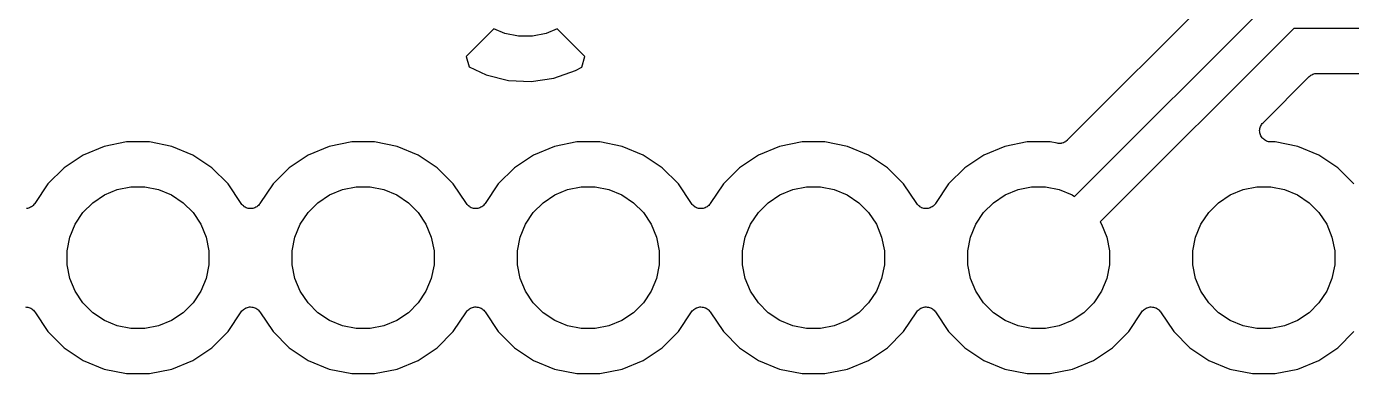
# Model space of a CAD drawing. Extents: x 105 to 193.4, y -145.7 to -72.2.
# Drawn here: x 119.9 to 134.85, y -100.88 to -96.96 of the extents above; entities that cross this region are included whole.
import ezdxf

# ---------------------------------------------------------------- set-up
doc = ezdxf.new("R2010")
doc.units = 0
doc.layers.add('BLACK', color=7, linetype='CONTINUOUS')

msp = doc.modelspace()

# ---------------------------------------------------------------- linework, layer by layer
at = {"layer": 'BLACK', "linetype": 'CONTINUOUS'}
for p, q in [((133.58, -96.3002), (131.639, -98.2408)), ((131.723, -98.8761), (133.961, -96.6374)), ((125.172, -96.9815), (124.86, -97.2932)), ((125.297, -97.0333), (125.172, -96.9815)), ((125.888, -96.9815), (125.763, -97.0333)), ((126.2, -97.2932), (125.888, -96.9815)), ((134.196, -96.9772), (132.01, -99.1635)), ((144.696, -96.9772), (134.196, -96.9772)), ((125.451, -97.064), (125.297, -97.0333)), ((125.609, -97.064), (125.451, -97.064)), ((125.763, -97.0333), (125.609, -97.064)), ((124.86, -97.2932), (124.894, -97.4102)), ((126.165, -97.4138), (126.2, -97.2932)), ((124.894, -97.4102), (125.087, -97.5014)), ((126.095, -97.4512), (126.165, -97.4138)), ((125.087, -97.5014), (125.337, -97.5641)), ((125.337, -97.5641), (125.594, -97.5768)), ((125.594, -97.5768), (125.849, -97.539)), ((125.849, -97.539), (126.095, -97.4512)), ((133.849, -98.0432), (134.369, -97.5224)), ((134.369, -97.5224), (134.37, -97.5221)), ((134.37, -97.5221), (134.371, -97.5212)), ((134.37, -97.5221), (134.37, -97.5221)), ((134.37, -97.5221), (134.37, -97.5221)), ((134.371, -97.5212), (134.38, -97.5138)), ((134.38, -97.5138), (134.389, -97.5064)), ((134.389, -97.5064), (134.39, -97.5061)), ((134.39, -97.5057), (134.4, -97.5003)), ((134.39, -97.5061), (134.39, -97.5057)), ((134.4, -97.5003), (134.411, -97.4948)), ((134.411, -97.4946), (134.412, -97.4943)), ((134.411, -97.4948), (134.411, -97.4946)), ((134.412, -97.4943), (134.423, -97.491)), ((134.423, -97.491), (134.435, -97.4876)), ((134.435, -97.4876), (134.436, -97.4874)), ((134.435, -97.4876), (134.435, -97.4876)), ((134.436, -97.4874), (134.447, -97.4863)), ((134.447, -97.4863), (134.459, -97.4852)), ((134.459, -97.4852), (144.433, -97.4852)), ((133.841, -98.0526), (133.849, -98.0432)), ((133.811, -98.1321), (133.813, -98.1199)), ((133.811, -98.1323), (133.811, -98.1321)), ((133.811, -98.1326), (133.811, -98.1323)), ((133.813, -98.1446), (133.811, -98.1326)), ((133.813, -98.1199), (133.814, -98.1079)), ((133.814, -98.1568), (133.813, -98.1446)), ((133.814, -98.1075), (133.818, -98.0957)), ((133.814, -98.1077), (133.814, -98.1075)), ((133.814, -98.1079), (133.814, -98.1077)), ((133.814, -98.157), (133.814, -98.1568)), ((133.814, -98.1572), (133.814, -98.157)), ((133.817, -98.1689), (133.814, -98.1572)), ((133.821, -98.1806), (133.817, -98.1689)), ((133.818, -98.0957), (133.821, -98.0842)), ((133.821, -98.0838), (133.827, -98.0729)), ((133.821, -98.084), (133.821, -98.0838)), ((133.821, -98.0842), (133.821, -98.084)), ((133.821, -98.1808), (133.821, -98.1806)), ((133.821, -98.181), (133.821, -98.1808)), ((133.826, -98.1918), (133.821, -98.181)), ((133.832, -98.2025), (133.826, -98.1918)), ((133.827, -98.0729), (133.833, -98.0624)), ((133.833, -98.062), (133.841, -98.0526)), ((133.833, -98.0622), (133.833, -98.062)), ((133.833, -98.0624), (133.833, -98.0622)), ((120.776, -98.3103), (120.538, -98.4089)), ((121.029, -98.26), (120.776, -98.3103)), ((121.287, -98.26), (121.029, -98.26)), ((121.54, -98.3103), (121.287, -98.26)), ((121.778, -98.4089), (121.54, -98.3103)), ((123.316, -98.3103), (123.078, -98.4089)), ((123.569, -98.26), (123.316, -98.3103)), ((123.827, -98.26), (123.569, -98.26)), ((124.08, -98.3103), (123.827, -98.26)), ((124.318, -98.4089), (124.08, -98.3103)), ((125.856, -98.3103), (125.618, -98.4089)), ((126.109, -98.26), (125.856, -98.3103)), ((126.367, -98.26), (126.109, -98.26)), ((126.62, -98.3103), (126.367, -98.26)), ((126.858, -98.4089), (126.62, -98.3103)), ((128.396, -98.3103), (128.158, -98.4089)), ((128.649, -98.26), (128.396, -98.3103)), ((128.907, -98.26), (128.649, -98.26)), ((129.16, -98.3103), (128.907, -98.26)), ((129.398, -98.4089), (129.16, -98.3103)), ((130.936, -98.3103), (130.698, -98.4089)), ((131.189, -98.26), (130.936, -98.3103)), ((131.447, -98.26), (131.189, -98.26)), ((131.525, -98.2755), (131.447, -98.26)), ((131.537, -98.2767), (131.525, -98.2755)), ((131.548, -98.278), (131.537, -98.2767)), ((131.549, -98.2779), (131.548, -98.278)), ((131.55, -98.278), (131.549, -98.2779)), ((131.561, -98.2768), (131.55, -98.278)), ((131.573, -98.2758), (131.561, -98.2768)), ((131.574, -98.2756), (131.573, -98.2758)), ((131.585, -98.2722), (131.574, -98.2756)), ((131.574, -98.2756), (131.574, -98.2756)), ((131.597, -98.2689), (131.585, -98.2722)), ((131.598, -98.2684), (131.597, -98.2686)), ((131.597, -98.2686), (131.597, -98.2689)), ((131.608, -98.2629), (131.598, -98.2684)), ((131.619, -98.2575), (131.608, -98.2629)), ((131.62, -98.2568), (131.619, -98.2571)), ((131.619, -98.2571), (131.619, -98.2575)), ((131.629, -98.2494), (131.62, -98.2568)), ((131.638, -98.242), (131.629, -98.2494)), ((131.639, -98.2412), (131.638, -98.242)), ((131.639, -98.2408), (131.639, -98.2411)), ((131.639, -98.2411), (131.639, -98.2412)), ((131.639, -98.2412), (131.639, -98.2412)), ((133.832, -98.2027), (133.832, -98.2025)), ((133.832, -98.2029), (133.832, -98.2027)), ((133.84, -98.2124), (133.832, -98.2029)), ((133.848, -98.2219), (133.84, -98.2124)), ((133.848, -98.222), (133.848, -98.2219)), ((133.848, -98.2222), (133.848, -98.222)), ((133.857, -98.23), (133.848, -98.2222)), ((133.867, -98.2378), (133.857, -98.23)), ((133.867, -98.2379), (133.867, -98.2378)), ((133.867, -98.238), (133.867, -98.2379)), ((133.878, -98.2439), (133.867, -98.238)), ((133.888, -98.2497), (133.878, -98.2439)), ((133.889, -98.2498), (133.888, -98.2497)), ((133.889, -98.2499), (133.889, -98.2498)), ((133.9, -98.2535), (133.889, -98.2499)), ((133.912, -98.2572), (133.9, -98.2535)), ((133.912, -98.2573), (133.912, -98.2572)), ((133.912, -98.2572), (133.912, -98.2572)), ((133.924, -98.2586), (133.912, -98.2573)), ((133.937, -98.26), (133.924, -98.2586)), ((133.938, -98.26), (133.937, -98.26)), ((133.937, -98.26), (133.937, -98.26)), ((133.937, -98.26), (133.937, -98.26)), ((133.937, -98.26), (133.937, -98.26)), ((133.987, -98.26), (133.938, -98.26)), ((134.24, -98.3103), (133.987, -98.26)), ((134.478, -98.4089), (134.24, -98.3103)), ((120.538, -98.4089), (120.324, -98.552)), ((121.992, -98.552), (121.778, -98.4089)), ((123.078, -98.4089), (122.864, -98.552)), ((124.532, -98.552), (124.318, -98.4089)), ((125.618, -98.4089), (125.404, -98.552)), ((127.072, -98.552), (126.858, -98.4089)), ((128.158, -98.4089), (127.944, -98.552)), ((129.612, -98.552), (129.398, -98.4089)), ((130.698, -98.4089), (130.484, -98.552)), ((134.692, -98.552), (134.478, -98.4089)), ((120.324, -98.552), (120.142, -98.7342)), ((122.174, -98.7342), (121.992, -98.552)), ((122.864, -98.552), (122.682, -98.7342)), ((124.714, -98.7342), (124.532, -98.552)), ((125.404, -98.552), (125.222, -98.7342)), ((127.254, -98.7342), (127.072, -98.552)), ((127.944, -98.552), (127.762, -98.7342)), ((129.794, -98.7342), (129.612, -98.552)), ((130.484, -98.552), (130.302, -98.7342)), ((134.874, -98.7342), (134.692, -98.552)), ((120.142, -98.7342), (119.994, -98.9563)), ((120.925, -98.7987), (121.079, -98.768)), ((121.079, -98.768), (121.237, -98.768)), ((121.237, -98.768), (121.391, -98.7987)), ((122.322, -98.9563), (122.174, -98.7342)), ((122.682, -98.7342), (122.534, -98.9563)), ((123.465, -98.7987), (123.619, -98.768)), ((123.619, -98.768), (123.777, -98.768)), ((123.777, -98.768), (123.931, -98.7987)), ((124.862, -98.9563), (124.714, -98.7342)), ((125.222, -98.7342), (125.074, -98.9563)), ((126.005, -98.7987), (126.159, -98.768)), ((126.159, -98.768), (126.317, -98.768)), ((126.317, -98.768), (126.471, -98.7987)), ((127.402, -98.9563), (127.254, -98.7342)), ((127.762, -98.7342), (127.614, -98.9563)), ((128.545, -98.7987), (128.699, -98.768)), ((128.699, -98.768), (128.857, -98.768)), ((128.857, -98.768), (129.011, -98.7987)), ((129.942, -98.9563), (129.794, -98.7342)), ((130.302, -98.7342), (130.154, -98.9563)), ((131.085, -98.7987), (131.239, -98.768)), ((131.239, -98.768), (131.397, -98.768)), ((131.397, -98.768), (131.551, -98.7987)), ((133.625, -98.7987), (133.779, -98.768)), ((133.779, -98.768), (133.937, -98.768)), ((133.937, -98.768), (134.091, -98.7987)), ((120.648, -98.9466), (120.779, -98.859)), ((120.779, -98.859), (120.925, -98.7987)), ((121.391, -98.7987), (121.537, -98.859)), ((121.537, -98.859), (121.668, -98.9466)), ((123.188, -98.9466), (123.319, -98.859)), ((123.319, -98.859), (123.465, -98.7987)), ((123.931, -98.7987), (124.077, -98.859)), ((124.077, -98.859), (124.208, -98.9466)), ((125.728, -98.9466), (125.859, -98.859)), ((125.859, -98.859), (126.005, -98.7987)), ((126.471, -98.7987), (126.617, -98.859)), ((126.617, -98.859), (126.748, -98.9466)), ((128.268, -98.9466), (128.399, -98.859)), ((128.399, -98.859), (128.545, -98.7987)), ((129.011, -98.7987), (129.157, -98.859)), ((129.157, -98.859), (129.288, -98.9466)), ((130.808, -98.9466), (130.939, -98.859)), ((130.939, -98.859), (131.085, -98.7987)), ((131.551, -98.7987), (131.697, -98.859)), ((131.697, -98.859), (131.723, -98.8761)), ((133.348, -98.9466), (133.479, -98.859)), ((133.479, -98.859), (133.625, -98.7987)), ((134.091, -98.7987), (134.237, -98.859)), ((134.237, -98.859), (134.368, -98.9466)), ((119.911, -99.0106), (119.9, -99.0116)), ((119.912, -99.0105), (119.911, -99.0106)), ((119.924, -99.007), (119.912, -99.0104)), ((119.912, -99.0104), (119.912, -99.0105)), ((119.935, -99.0036), (119.924, -99.007)), ((119.936, -99.0035), (119.935, -99.0036)), ((119.947, -98.9977), (119.936, -99.0034)), ((119.936, -99.0034), (119.936, -99.0035)), ((119.957, -98.9922), (119.947, -98.9977)), ((119.958, -98.992), (119.957, -98.9922)), ((119.967, -98.9843), (119.958, -98.9918)), ((119.958, -98.9918), (119.958, -98.992)), ((119.977, -98.9767), (119.967, -98.9843)), ((119.985, -98.9672), (119.977, -98.9763)), ((119.977, -98.9763), (119.977, -98.9765)), ((119.977, -98.9765), (119.977, -98.9767)), ((119.993, -98.9578), (119.985, -98.9672)), ((119.994, -98.9563), (119.993, -98.9572)), ((119.993, -98.9572), (119.993, -98.9572)), ((119.993, -98.9572), (119.993, -98.9573)), ((119.993, -98.9573), (119.993, -98.9578)), ((120.449, -99.1891), (120.537, -99.058)), ((120.537, -99.058), (120.648, -98.9466)), ((121.668, -98.9466), (121.779, -99.058)), ((121.779, -99.058), (121.867, -99.1891)), ((122.33, -98.9656), (122.322, -98.9563)), ((122.338, -98.975), (122.33, -98.9656)), ((122.338, -98.9752), (122.338, -98.975)), ((122.338, -98.9755), (122.338, -98.9752)), ((122.347, -98.9831), (122.338, -98.9755)), ((122.357, -98.9909), (122.347, -98.9831)), ((122.357, -98.991), (122.357, -98.9909)), ((122.357, -98.9912), (122.357, -98.991)), ((122.368, -98.9969), (122.357, -98.9912)), ((122.378, -99.0027), (122.368, -98.9969)), ((122.379, -99.0028), (122.378, -99.0027)), ((122.379, -99.003), (122.379, -99.0028)), ((122.391, -99.0065), (122.379, -99.003)), ((122.402, -99.0101), (122.391, -99.0065)), ((122.403, -99.0102), (122.402, -99.0101)), ((122.402, -99.0101), (122.402, -99.0101)), ((122.415, -99.0115), (122.403, -99.0102)), ((122.427, -99.0128), (122.415, -99.0115)), ((122.44, -99.0116), (122.427, -99.0128)), ((122.427, -99.0128), (122.427, -99.0127)), ((122.427, -99.0127), (122.427, -99.0128)), ((122.451, -99.0106), (122.44, -99.0116)), ((122.452, -99.0105), (122.451, -99.0106)), ((122.464, -99.007), (122.452, -99.0104)), ((122.452, -99.0104), (122.452, -99.0105)), ((122.475, -99.0036), (122.464, -99.007)), ((122.476, -99.0035), (122.475, -99.0036)), ((122.487, -98.9977), (122.476, -99.0034)), ((122.476, -99.0034), (122.476, -99.0035)), ((122.497, -98.9922), (122.487, -98.9977)), ((122.498, -98.992), (122.497, -98.9922)), ((122.507, -98.9843), (122.498, -98.9918)), ((122.498, -98.9918), (122.498, -98.992)), ((122.517, -98.9767), (122.507, -98.9843)), ((122.525, -98.9672), (122.517, -98.9763)), ((122.517, -98.9763), (122.517, -98.9765)), ((122.517, -98.9765), (122.517, -98.9767)), ((122.533, -98.9578), (122.525, -98.9672)), ((122.534, -98.9563), (122.533, -98.9572)), ((122.533, -98.9572), (122.533, -98.9572)), ((122.533, -98.9572), (122.533, -98.9573)), ((122.533, -98.9573), (122.533, -98.9578)), ((122.989, -99.1891), (123.077, -99.058)), ((123.077, -99.058), (123.188, -98.9466)), ((124.208, -98.9466), (124.319, -99.058)), ((124.319, -99.058), (124.407, -99.1891)), ((124.87, -98.9656), (124.862, -98.9563)), ((124.878, -98.975), (124.87, -98.9656)), ((124.878, -98.9752), (124.878, -98.975)), ((124.878, -98.9755), (124.878, -98.9752)), ((124.887, -98.9831), (124.878, -98.9755)), ((124.897, -98.9909), (124.887, -98.9831)), ((124.897, -98.991), (124.897, -98.9909)), ((124.897, -98.9912), (124.897, -98.991)), ((124.908, -98.9969), (124.897, -98.9912)), ((124.918, -99.0027), (124.908, -98.9969)), ((124.919, -99.0028), (124.918, -99.0027)), ((124.919, -99.003), (124.919, -99.0028)), ((124.931, -99.0065), (124.919, -99.003)), ((124.942, -99.0101), (124.931, -99.0065)), ((124.943, -99.0102), (124.942, -99.0101)), ((124.942, -99.0101), (124.942, -99.0101)), ((124.955, -99.0115), (124.943, -99.0102)), ((124.967, -99.0128), (124.955, -99.0115)), ((124.98, -99.0116), (124.967, -99.0128)), ((124.967, -99.0128), (124.967, -99.0127)), ((124.967, -99.0127), (124.967, -99.0128)), ((124.991, -99.0106), (124.98, -99.0116)), ((124.992, -99.0105), (124.991, -99.0106)), ((125.004, -99.007), (124.992, -99.0104)), ((124.992, -99.0104), (124.992, -99.0105)), ((125.015, -99.0036), (125.004, -99.007)), ((125.016, -99.0035), (125.015, -99.0036)), ((125.027, -98.9977), (125.016, -99.0034)), ((125.016, -99.0034), (125.016, -99.0035)), ((125.037, -98.9922), (125.027, -98.9977)), ((125.038, -98.992), (125.037, -98.9922)), ((125.047, -98.9843), (125.038, -98.9918)), ((125.038, -98.9918), (125.038, -98.992)), ((125.057, -98.9767), (125.047, -98.9843)), ((125.065, -98.9672), (125.057, -98.9763)), ((125.057, -98.9763), (125.057, -98.9765)), ((125.057, -98.9765), (125.057, -98.9767)), ((125.073, -98.9578), (125.065, -98.9672)), ((125.074, -98.9563), (125.073, -98.9572)), ((125.073, -98.9572), (125.073, -98.9572)), ((125.073, -98.9572), (125.073, -98.9573)), ((125.073, -98.9573), (125.073, -98.9578)), ((125.529, -99.1891), (125.617, -99.058)), ((125.617, -99.058), (125.728, -98.9466)), ((126.748, -98.9466), (126.859, -99.058)), ((126.859, -99.058), (126.947, -99.1891)), ((127.41, -98.9656), (127.402, -98.9563)), ((127.418, -98.975), (127.41, -98.9656)), ((127.418, -98.9752), (127.418, -98.975)), ((127.418, -98.9755), (127.418, -98.9752)), ((127.427, -98.9831), (127.418, -98.9755)), ((127.437, -98.9909), (127.427, -98.9831)), ((127.437, -98.991), (127.437, -98.9909)), ((127.437, -98.9912), (127.437, -98.991)), ((127.448, -98.9969), (127.437, -98.9912)), ((127.458, -99.0027), (127.448, -98.9969)), ((127.459, -99.0028), (127.458, -99.0027)), ((127.459, -99.003), (127.459, -99.0028)), ((127.471, -99.0065), (127.459, -99.003)), ((127.482, -99.0101), (127.471, -99.0065)), ((127.483, -99.0102), (127.482, -99.0101)), ((127.482, -99.0101), (127.482, -99.0101)), ((127.495, -99.0115), (127.483, -99.0102)), ((127.507, -99.0128), (127.495, -99.0115)), ((127.52, -99.0116), (127.507, -99.0128)), ((127.507, -99.0128), (127.507, -99.0127)), ((127.507, -99.0127), (127.507, -99.0128)), ((127.531, -99.0106), (127.52, -99.0116)), ((127.532, -99.0105), (127.531, -99.0106)), ((127.544, -99.007), (127.532, -99.0104)), ((127.532, -99.0104), (127.532, -99.0105)), ((127.555, -99.0036), (127.544, -99.007)), ((127.556, -99.0035), (127.555, -99.0036)), ((127.567, -98.9977), (127.556, -99.0034)), ((127.556, -99.0034), (127.556, -99.0035)), ((127.577, -98.9922), (127.567, -98.9977)), ((127.578, -98.992), (127.577, -98.9922)), ((127.587, -98.9843), (127.578, -98.9918)), ((127.578, -98.9918), (127.578, -98.992)), ((127.597, -98.9767), (127.587, -98.9843)), ((127.605, -98.9672), (127.597, -98.9763)), ((127.597, -98.9763), (127.597, -98.9765)), ((127.597, -98.9765), (127.597, -98.9767)), ((127.613, -98.9578), (127.605, -98.9672)), ((127.614, -98.9563), (127.613, -98.9572)), ((127.613, -98.9572), (127.613, -98.9572)), ((127.613, -98.9572), (127.613, -98.9573)), ((127.613, -98.9573), (127.613, -98.9578)), ((128.069, -99.1891), (128.157, -99.058)), ((128.157, -99.058), (128.268, -98.9466)), ((129.288, -98.9466), (129.399, -99.058)), ((129.399, -99.058), (129.487, -99.1891)), ((129.95, -98.9656), (129.942, -98.9563)), ((129.958, -98.975), (129.95, -98.9656)), ((129.958, -98.9752), (129.958, -98.975)), ((129.958, -98.9755), (129.958, -98.9752)), ((129.967, -98.9831), (129.958, -98.9755)), ((129.977, -98.9909), (129.967, -98.9831)), ((129.977, -98.991), (129.977, -98.9909)), ((129.977, -98.9912), (129.977, -98.991)), ((129.988, -98.9969), (129.977, -98.9912)), ((129.998, -99.0027), (129.988, -98.9969)), ((129.999, -99.0028), (129.998, -99.0027)), ((129.999, -99.003), (129.999, -99.0028)), ((130.011, -99.0065), (129.999, -99.003)), ((130.022, -99.0101), (130.011, -99.0065)), ((130.023, -99.0102), (130.022, -99.0101)), ((130.022, -99.0101), (130.022, -99.0101)), ((130.035, -99.0115), (130.023, -99.0102)), ((130.047, -99.0128), (130.035, -99.0115)), ((130.06, -99.0116), (130.047, -99.0128)), ((130.047, -99.0128), (130.047, -99.0127)), ((130.047, -99.0127), (130.047, -99.0128)), ((130.071, -99.0106), (130.06, -99.0116)), ((130.072, -99.0105), (130.071, -99.0106)), ((130.084, -99.007), (130.072, -99.0104)), ((130.072, -99.0104), (130.072, -99.0105)), ((130.095, -99.0036), (130.084, -99.007)), ((130.096, -99.0035), (130.095, -99.0036)), ((130.107, -98.9977), (130.096, -99.0034)), ((130.096, -99.0034), (130.096, -99.0035)), ((130.117, -98.9922), (130.107, -98.9977)), ((130.118, -98.992), (130.117, -98.9922)), ((130.127, -98.9843), (130.118, -98.9918)), ((130.118, -98.9918), (130.118, -98.992)), ((130.137, -98.9767), (130.127, -98.9843)), ((130.145, -98.9672), (130.137, -98.9763)), ((130.137, -98.9763), (130.137, -98.9765)), ((130.137, -98.9765), (130.137, -98.9767)), ((130.153, -98.9578), (130.145, -98.9672)), ((130.154, -98.9563), (130.153, -98.9572)), ((130.153, -98.9572), (130.153, -98.9572)), ((130.153, -98.9572), (130.153, -98.9573)), ((130.153, -98.9573), (130.153, -98.9578)), ((130.609, -99.1891), (130.697, -99.058)), ((130.697, -99.058), (130.808, -98.9466)), ((133.149, -99.1891), (133.237, -99.058)), ((133.237, -99.058), (133.348, -98.9466)), ((134.368, -98.9466), (134.479, -99.058)), ((134.479, -99.058), (134.567, -99.1891)), ((120.389, -99.3346), (120.449, -99.1891)), ((121.867, -99.1891), (121.927, -99.3346)), ((122.929, -99.3346), (122.989, -99.1891)), ((124.407, -99.1891), (124.467, -99.3346)), ((125.469, -99.3346), (125.529, -99.1891)), ((126.947, -99.1891), (127.007, -99.3346)), ((128.009, -99.3346), (128.069, -99.1891)), ((129.487, -99.1891), (129.547, -99.3346)), ((130.549, -99.3346), (130.609, -99.1891)), ((132.01, -99.1635), (132.027, -99.1891)), ((132.027, -99.1891), (132.087, -99.3346)), ((133.089, -99.3346), (133.149, -99.1891)), ((134.567, -99.1891), (134.627, -99.3346)), ((120.358, -99.4892), (120.389, -99.3346)), ((121.927, -99.3346), (121.958, -99.4892)), ((122.898, -99.4892), (122.929, -99.3346)), ((124.467, -99.3346), (124.498, -99.4892)), ((125.438, -99.4892), (125.469, -99.3346)), ((127.007, -99.3346), (127.038, -99.4892)), ((127.978, -99.4892), (128.009, -99.3346)), ((129.547, -99.3346), (129.578, -99.4892)), ((130.518, -99.4892), (130.549, -99.3346)), ((132.087, -99.3346), (132.118, -99.4892)), ((133.058, -99.4892), (133.089, -99.3346)), ((134.627, -99.3346), (134.658, -99.4892)), ((120.358, -99.6468), (120.358, -99.4892)), ((121.958, -99.4892), (121.958, -99.6468)), ((122.898, -99.6468), (122.898, -99.4892)), ((124.498, -99.4892), (124.498, -99.6468)), ((125.438, -99.6468), (125.438, -99.4892)), ((127.038, -99.4892), (127.038, -99.6468)), ((127.978, -99.6468), (127.978, -99.4892)), ((129.578, -99.4892), (129.578, -99.6468)), ((130.518, -99.6468), (130.518, -99.4892)), ((132.118, -99.4892), (132.118, -99.6468)), ((133.058, -99.6468), (133.058, -99.4892)), ((134.658, -99.4892), (134.658, -99.6468)), ((120.389, -99.8014), (120.358, -99.6468)), ((121.958, -99.6468), (121.927, -99.8014)), ((122.929, -99.8014), (122.898, -99.6468)), ((124.498, -99.6468), (124.467, -99.8014)), ((125.469, -99.8014), (125.438, -99.6468)), ((127.038, -99.6468), (127.007, -99.8014)), ((128.009, -99.8014), (127.978, -99.6468)), ((129.578, -99.6468), (129.547, -99.8014)), ((130.549, -99.8014), (130.518, -99.6468)), ((132.118, -99.6468), (132.087, -99.8014)), ((133.089, -99.8014), (133.058, -99.6468)), ((134.658, -99.6468), (134.627, -99.8014)), ((120.449, -99.9469), (120.389, -99.8014)), ((121.927, -99.8014), (121.867, -99.9469)), ((122.989, -99.9469), (122.929, -99.8014)), ((124.467, -99.8014), (124.407, -99.9469)), ((125.529, -99.9469), (125.469, -99.8014)), ((127.007, -99.8014), (126.947, -99.9469)), ((128.069, -99.9469), (128.009, -99.8014)), ((129.547, -99.8014), (129.487, -99.9469)), ((130.609, -99.9469), (130.549, -99.8014)), ((132.087, -99.8014), (132.027, -99.9469)), ((133.149, -99.9469), (133.089, -99.8014)), ((134.627, -99.8014), (134.567, -99.9469)), ((120.537, -100.078), (120.449, -99.9469)), ((121.867, -99.9469), (121.779, -100.078)), ((123.077, -100.078), (122.989, -99.9469)), ((124.407, -99.9469), (124.319, -100.078)), ((125.617, -100.078), (125.529, -99.9469)), ((126.947, -99.9469), (126.859, -100.078)), ((128.157, -100.078), (128.069, -99.9469)), ((129.487, -99.9469), (129.399, -100.078)), ((130.697, -100.078), (130.609, -99.9469)), ((132.027, -99.9469), (131.939, -100.078)), ((133.237, -100.078), (133.149, -99.9469)), ((134.567, -99.9469), (134.479, -100.078)), ((119.889, -100.123), (119.901, -100.125)), ((119.901, -100.125), (119.913, -100.126)), ((119.913, -100.126), (119.914, -100.126)), ((119.914, -100.126), (119.914, -100.126)), ((119.914, -100.126), (119.925, -100.129)), ((119.925, -100.129), (119.937, -100.133)), ((119.937, -100.133), (119.937, -100.133)), ((119.937, -100.133), (119.938, -100.133)), ((119.938, -100.133), (119.948, -100.139)), ((119.948, -100.139), (119.959, -100.145)), ((120.648, -100.189), (120.537, -100.078)), ((121.779, -100.078), (121.668, -100.189)), ((122.359, -100.144), (122.37, -100.138)), ((122.37, -100.138), (122.38, -100.133)), ((122.38, -100.133), (122.381, -100.132)), ((122.38, -100.133), (122.38, -100.133)), ((122.381, -100.132), (122.392, -100.129)), ((122.392, -100.129), (122.404, -100.126)), ((122.404, -100.126), (122.405, -100.125)), ((122.404, -100.126), (122.404, -100.126)), ((122.405, -100.125), (122.417, -100.124)), ((122.417, -100.124), (122.429, -100.123)), ((122.429, -100.123), (122.429, -100.123)), ((122.429, -100.123), (122.429, -100.123)), ((122.429, -100.123), (122.441, -100.125)), ((122.441, -100.125), (122.453, -100.126)), ((122.453, -100.126), (122.454, -100.126)), ((122.454, -100.126), (122.454, -100.126)), ((122.454, -100.126), (122.465, -100.129)), ((122.465, -100.129), (122.477, -100.133)), ((122.477, -100.133), (122.477, -100.133)), ((122.477, -100.133), (122.478, -100.133)), ((122.478, -100.133), (122.488, -100.139)), ((122.488, -100.139), (122.499, -100.145)), ((123.188, -100.189), (123.077, -100.078)), ((124.319, -100.078), (124.208, -100.189)), ((124.899, -100.144), (124.91, -100.138)), ((124.91, -100.138), (124.92, -100.133)), ((124.92, -100.133), (124.921, -100.132)), ((124.92, -100.133), (124.92, -100.133)), ((124.921, -100.132), (124.932, -100.129)), ((124.932, -100.129), (124.944, -100.126)), ((124.944, -100.126), (124.945, -100.125)), ((124.944, -100.126), (124.944, -100.126)), ((124.945, -100.125), (124.957, -100.124)), ((124.957, -100.124), (124.969, -100.123)), ((124.969, -100.123), (124.969, -100.123)), ((124.969, -100.123), (124.969, -100.123)), ((124.969, -100.123), (124.981, -100.125)), ((124.981, -100.125), (124.993, -100.126)), ((124.993, -100.126), (124.994, -100.126)), ((124.994, -100.126), (124.994, -100.126)), ((124.994, -100.126), (125.005, -100.129)), ((125.005, -100.129), (125.017, -100.133)), ((125.017, -100.133), (125.017, -100.133)), ((125.017, -100.133), (125.018, -100.133)), ((125.018, -100.133), (125.028, -100.139)), ((125.028, -100.139), (125.039, -100.145)), ((125.728, -100.189), (125.617, -100.078)), ((126.859, -100.078), (126.748, -100.189)), ((127.439, -100.144), (127.45, -100.138)), ((127.45, -100.138), (127.46, -100.133)), ((127.46, -100.133), (127.461, -100.132)), ((127.46, -100.133), (127.46, -100.133)), ((127.461, -100.132), (127.472, -100.129)), ((127.472, -100.129), (127.484, -100.126)), ((127.484, -100.126), (127.485, -100.125)), ((127.484, -100.126), (127.484, -100.126)), ((127.485, -100.125), (127.497, -100.124)), ((127.497, -100.124), (127.509, -100.123)), ((127.509, -100.123), (127.509, -100.123)), ((127.509, -100.123), (127.509, -100.123)), ((127.509, -100.123), (127.521, -100.125)), ((127.521, -100.125), (127.533, -100.126)), ((127.533, -100.126), (127.534, -100.126)), ((127.534, -100.126), (127.534, -100.126)), ((127.534, -100.126), (127.545, -100.129)), ((127.545, -100.129), (127.557, -100.133)), ((127.557, -100.133), (127.557, -100.133)), ((127.557, -100.133), (127.558, -100.133)), ((127.558, -100.133), (127.568, -100.139)), ((127.568, -100.139), (127.579, -100.145)), ((128.268, -100.189), (128.157, -100.078)), ((129.399, -100.078), (129.288, -100.189)), ((129.979, -100.144), (129.99, -100.138)), ((129.99, -100.138), (130, -100.133)), ((130, -100.133), (130.001, -100.132)), ((130, -100.133), (130, -100.133)), ((130.001, -100.132), (130.012, -100.129)), ((130.012, -100.129), (130.024, -100.126)), ((130.024, -100.126), (130.025, -100.125)), ((130.024, -100.126), (130.024, -100.126)), ((130.025, -100.125), (130.037, -100.124)), ((130.037, -100.124), (130.049, -100.123)), ((130.049, -100.123), (130.049, -100.123)), ((130.049, -100.123), (130.049, -100.123)), ((130.049, -100.123), (130.061, -100.125)), ((130.061, -100.125), (130.073, -100.126)), ((130.073, -100.126), (130.074, -100.126)), ((130.074, -100.126), (130.074, -100.126)), ((130.074, -100.126), (130.085, -100.129)), ((130.085, -100.129), (130.097, -100.133)), ((130.097, -100.133), (130.097, -100.133)), ((130.097, -100.133), (130.098, -100.133)), ((130.098, -100.133), (130.108, -100.139)), ((130.108, -100.139), (130.119, -100.145)), ((130.808, -100.189), (130.697, -100.078)), ((131.939, -100.078), (131.828, -100.189)), ((132.519, -100.144), (132.53, -100.138)), ((132.53, -100.138), (132.54, -100.133)), ((132.54, -100.133), (132.541, -100.132)), ((132.54, -100.133), (132.54, -100.133)), ((132.541, -100.132), (132.552, -100.129)), ((132.552, -100.129), (132.564, -100.126)), ((132.564, -100.126), (132.565, -100.125)), ((132.564, -100.126), (132.564, -100.126)), ((132.565, -100.125), (132.577, -100.124)), ((132.577, -100.124), (132.589, -100.123)), ((132.589, -100.123), (132.589, -100.123)), ((132.589, -100.123), (132.589, -100.123)), ((132.589, -100.123), (132.601, -100.125)), ((132.601, -100.125), (132.613, -100.126)), ((132.613, -100.126), (132.614, -100.126)), ((132.614, -100.126), (132.614, -100.126)), ((132.614, -100.126), (132.625, -100.129)), ((132.625, -100.129), (132.637, -100.133)), ((132.637, -100.133), (132.637, -100.133)), ((132.637, -100.133), (132.638, -100.133)), ((132.638, -100.133), (132.648, -100.139)), ((132.648, -100.139), (132.659, -100.145)), ((133.348, -100.189), (133.237, -100.078)), ((134.479, -100.078), (134.368, -100.189)), ((119.959, -100.145), (119.959, -100.145)), ((119.959, -100.145), (119.959, -100.145)), ((119.959, -100.145), (119.969, -100.153)), ((119.969, -100.153), (119.978, -100.161)), ((119.978, -100.161), (119.978, -100.161)), ((119.978, -100.161), (119.978, -100.161)), ((119.978, -100.161), (119.986, -100.17)), ((119.986, -100.17), (119.994, -100.18)), ((119.994, -100.18), (120.142, -100.402)), ((120.779, -100.277), (120.648, -100.189)), ((120.925, -100.337), (120.779, -100.277)), ((121.537, -100.277), (121.391, -100.337)), ((121.668, -100.189), (121.537, -100.277)), ((122.174, -100.402), (122.322, -100.18)), ((122.322, -100.18), (122.323, -100.179)), ((122.323, -100.178), (122.331, -100.169)), ((122.323, -100.179), (122.323, -100.178)), ((122.323, -100.179), (122.323, -100.179)), ((122.323, -100.179), (122.323, -100.179)), ((122.331, -100.169), (122.339, -100.16)), ((122.339, -100.159), (122.349, -100.152)), ((122.339, -100.16), (122.339, -100.159)), ((122.339, -100.16), (122.339, -100.16)), ((122.349, -100.152), (122.358, -100.144)), ((122.358, -100.144), (122.358, -100.144)), ((122.358, -100.144), (122.359, -100.144)), ((122.499, -100.145), (122.499, -100.145)), ((122.499, -100.145), (122.499, -100.145)), ((122.499, -100.145), (122.509, -100.153)), ((122.509, -100.153), (122.518, -100.161)), ((122.518, -100.161), (122.518, -100.161)), ((122.518, -100.161), (122.518, -100.161)), ((122.518, -100.161), (122.526, -100.17)), ((122.526, -100.17), (122.534, -100.18)), ((122.534, -100.18), (122.682, -100.402)), ((123.319, -100.277), (123.188, -100.189)), ((123.465, -100.337), (123.319, -100.277)), ((124.077, -100.277), (123.931, -100.337)), ((124.208, -100.189), (124.077, -100.277)), ((124.714, -100.402), (124.862, -100.18)), ((124.862, -100.18), (124.863, -100.179)), ((124.863, -100.178), (124.871, -100.169)), ((124.863, -100.179), (124.863, -100.178)), ((124.863, -100.179), (124.863, -100.179)), ((124.863, -100.179), (124.863, -100.179)), ((124.871, -100.169), (124.879, -100.16)), ((124.879, -100.159), (124.889, -100.152)), ((124.879, -100.16), (124.879, -100.159)), ((124.879, -100.16), (124.879, -100.16)), ((124.889, -100.152), (124.898, -100.144)), ((124.898, -100.144), (124.898, -100.144)), ((124.898, -100.144), (124.899, -100.144)), ((125.039, -100.145), (125.039, -100.145)), ((125.039, -100.145), (125.039, -100.145)), ((125.039, -100.145), (125.049, -100.153)), ((125.049, -100.153), (125.058, -100.161)), ((125.058, -100.161), (125.058, -100.161)), ((125.058, -100.161), (125.058, -100.161)), ((125.058, -100.161), (125.066, -100.17)), ((125.066, -100.17), (125.074, -100.18)), ((125.074, -100.18), (125.222, -100.402)), ((125.859, -100.277), (125.728, -100.189)), ((126.005, -100.337), (125.859, -100.277)), ((126.617, -100.277), (126.471, -100.337)), ((126.748, -100.189), (126.617, -100.277)), ((127.254, -100.402), (127.402, -100.18)), ((127.402, -100.18), (127.403, -100.179)), ((127.403, -100.178), (127.411, -100.169)), ((127.403, -100.179), (127.403, -100.178)), ((127.403, -100.179), (127.403, -100.179)), ((127.403, -100.179), (127.403, -100.179)), ((127.411, -100.169), (127.419, -100.16)), ((127.419, -100.159), (127.429, -100.152)), ((127.419, -100.16), (127.419, -100.159)), ((127.419, -100.16), (127.419, -100.16)), ((127.429, -100.152), (127.438, -100.144)), ((127.438, -100.144), (127.438, -100.144)), ((127.438, -100.144), (127.439, -100.144)), ((127.579, -100.145), (127.579, -100.145)), ((127.579, -100.145), (127.579, -100.145)), ((127.579, -100.145), (127.589, -100.153)), ((127.589, -100.153), (127.598, -100.161)), ((127.598, -100.161), (127.598, -100.161)), ((127.598, -100.161), (127.598, -100.161)), ((127.598, -100.161), (127.606, -100.17)), ((127.606, -100.17), (127.614, -100.18)), ((127.614, -100.18), (127.762, -100.402)), ((128.399, -100.277), (128.268, -100.189)), ((128.545, -100.337), (128.399, -100.277)), ((129.157, -100.277), (129.011, -100.337)), ((129.288, -100.189), (129.157, -100.277)), ((129.794, -100.402), (129.942, -100.18)), ((129.942, -100.18), (129.943, -100.179)), ((129.943, -100.178), (129.951, -100.169)), ((129.943, -100.179), (129.943, -100.178)), ((129.943, -100.179), (129.943, -100.179)), ((129.943, -100.179), (129.943, -100.179)), ((129.951, -100.169), (129.959, -100.16)), ((129.959, -100.159), (129.969, -100.152)), ((129.959, -100.16), (129.959, -100.159)), ((129.959, -100.16), (129.959, -100.16)), ((129.969, -100.152), (129.978, -100.144)), ((129.978, -100.144), (129.978, -100.144)), ((129.978, -100.144), (129.979, -100.144)), ((130.119, -100.145), (130.119, -100.145)), ((130.119, -100.145), (130.119, -100.145)), ((130.119, -100.145), (130.129, -100.153)), ((130.129, -100.153), (130.138, -100.161)), ((130.138, -100.161), (130.138, -100.161)), ((130.138, -100.161), (130.138, -100.161)), ((130.138, -100.161), (130.146, -100.17)), ((130.146, -100.17), (130.154, -100.18)), ((130.154, -100.18), (130.302, -100.402)), ((130.939, -100.277), (130.808, -100.189)), ((131.085, -100.337), (130.939, -100.277)), ((131.697, -100.277), (131.551, -100.337)), ((131.828, -100.189), (131.697, -100.277)), ((132.334, -100.402), (132.482, -100.18)), ((132.482, -100.18), (132.483, -100.179)), ((132.483, -100.178), (132.491, -100.169)), ((132.483, -100.179), (132.483, -100.178)), ((132.483, -100.179), (132.483, -100.179)), ((132.483, -100.179), (132.483, -100.179)), ((132.491, -100.169), (132.499, -100.16)), ((132.499, -100.159), (132.509, -100.152)), ((132.499, -100.16), (132.499, -100.159)), ((132.499, -100.16), (132.499, -100.16)), ((132.509, -100.152), (132.518, -100.144)), ((132.518, -100.144), (132.518, -100.144)), ((132.518, -100.144), (132.519, -100.144)), ((132.659, -100.145), (132.659, -100.145)), ((132.659, -100.145), (132.659, -100.145)), ((132.659, -100.145), (132.669, -100.153)), ((132.669, -100.153), (132.678, -100.161)), ((132.678, -100.161), (132.678, -100.161)), ((132.678, -100.161), (132.678, -100.161)), ((132.678, -100.161), (132.686, -100.17)), ((132.686, -100.17), (132.694, -100.18)), ((132.694, -100.18), (132.842, -100.402)), ((133.479, -100.277), (133.348, -100.189)), ((133.625, -100.337), (133.479, -100.277)), ((134.237, -100.277), (134.091, -100.337)), ((134.368, -100.189), (134.237, -100.277)), ((120.142, -100.402), (120.324, -100.584)), ((121.079, -100.368), (120.925, -100.337)), ((121.237, -100.368), (121.079, -100.368)), ((121.391, -100.337), (121.237, -100.368)), ((121.992, -100.584), (122.174, -100.402)), ((122.682, -100.402), (122.864, -100.584)), ((123.619, -100.368), (123.465, -100.337)), ((123.777, -100.368), (123.619, -100.368)), ((123.931, -100.337), (123.777, -100.368)), ((124.532, -100.584), (124.714, -100.402)), ((125.222, -100.402), (125.404, -100.584)), ((126.159, -100.368), (126.005, -100.337)), ((126.317, -100.368), (126.159, -100.368)), ((126.471, -100.337), (126.317, -100.368)), ((127.072, -100.584), (127.254, -100.402)), ((127.762, -100.402), (127.944, -100.584)), ((128.699, -100.368), (128.545, -100.337)), ((128.857, -100.368), (128.699, -100.368)), ((129.011, -100.337), (128.857, -100.368)), ((129.612, -100.584), (129.794, -100.402)), ((130.302, -100.402), (130.484, -100.584)), ((131.239, -100.368), (131.085, -100.337)), ((131.397, -100.368), (131.239, -100.368)), ((131.551, -100.337), (131.397, -100.368)), ((132.152, -100.584), (132.334, -100.402)), ((132.842, -100.402), (133.024, -100.584)), ((133.779, -100.368), (133.625, -100.337)), ((133.937, -100.368), (133.779, -100.368)), ((134.091, -100.337), (133.937, -100.368)), ((134.692, -100.584), (134.874, -100.402)), ((120.324, -100.584), (120.538, -100.727)), ((121.778, -100.727), (121.992, -100.584)), ((122.864, -100.584), (123.078, -100.727)), ((124.318, -100.727), (124.532, -100.584)), ((125.404, -100.584), (125.618, -100.727)), ((126.858, -100.727), (127.072, -100.584)), ((127.944, -100.584), (128.158, -100.727)), ((129.398, -100.727), (129.612, -100.584)), ((130.484, -100.584), (130.698, -100.727)), ((131.938, -100.727), (132.152, -100.584)), ((133.024, -100.584), (133.238, -100.727)), ((134.478, -100.727), (134.692, -100.584)), ((120.538, -100.727), (120.776, -100.826)), ((121.54, -100.826), (121.778, -100.727)), ((123.078, -100.727), (123.316, -100.826)), ((124.08, -100.826), (124.318, -100.727)), ((125.618, -100.727), (125.856, -100.826)), ((126.62, -100.826), (126.858, -100.727)), ((128.158, -100.727), (128.396, -100.826)), ((129.16, -100.826), (129.398, -100.727)), ((130.698, -100.727), (130.936, -100.826)), ((131.7, -100.826), (131.938, -100.727)), ((133.238, -100.727), (133.476, -100.826)), ((134.24, -100.826), (134.478, -100.727)), ((120.776, -100.826), (121.029, -100.876)), ((121.029, -100.876), (121.287, -100.876)), ((121.287, -100.876), (121.54, -100.826)), ((123.316, -100.826), (123.569, -100.876)), ((123.569, -100.876), (123.827, -100.876)), ((123.827, -100.876), (124.08, -100.826)), ((125.856, -100.826), (126.109, -100.876)), ((126.109, -100.876), (126.367, -100.876)), ((126.367, -100.876), (126.62, -100.826)), ((128.396, -100.826), (128.649, -100.876)), ((128.649, -100.876), (128.907, -100.876)), ((128.907, -100.876), (129.16, -100.826)), ((130.936, -100.826), (131.189, -100.876)), ((131.189, -100.876), (131.447, -100.876)), ((131.447, -100.876), (131.7, -100.826)), ((133.476, -100.826), (133.729, -100.876)), ((133.729, -100.876), (133.987, -100.876)), ((133.987, -100.876), (134.24, -100.826))]:
    msp.add_line(p, q, dxfattribs=at)

doc.saveas('drawing.dxf')
